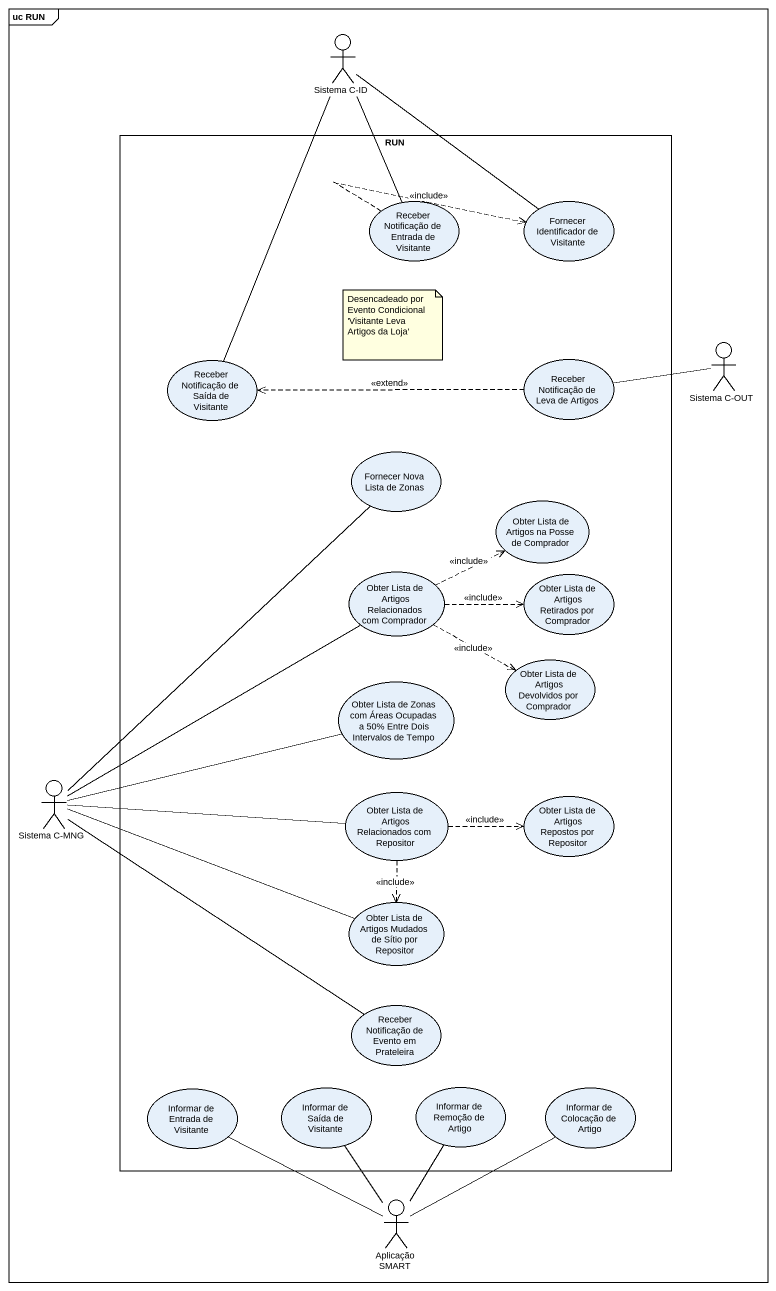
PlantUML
@startuml
mainframe uc RUN
actor "Sistema C-ID" as Sistema_C_ID
rectangle RUN {
  usecase "Receber Notificação de Entrada de Visitante" as Receber_Notificação_de
  usecase "Fornecer Identificador de Visitante" as Fornecer_Identificador_de
  usecase "Receber Notificação de Saída de Visitante" as Receber_Notificação_de_2
  usecase "Receber Notificação de Leva de Artigos" as Receber_Notificação_de_Leva
  usecase "Fornecer Nova Lista de Zonas" as Fornecer_Nova_Lista_de_Zonas
  usecase "Obter Lista de Artigos na Posse de Comprador" as Obter_Lista_de_Artigos_na
  usecase "Obter Lista de Artigos Relacionados com Comprador" as Obter_Lista_de_Artigos
  usecase "Obter Lista de Artigos Retirados por Comprador" as Obter_Lista_de_Artigos_2
  usecase "Obter Lista de Artigos Devolvidos por Comprador" as Obter_Lista_de_Artigos_3
  usecase "Obter Lista de Zonas com Áreas Ocupadas a 50% Entre Dois Intervalos de Tempo" as Obter_Lista_de_Zonas_com
  usecase "Obter Lista de Artigos Relacionados com Repositor" as Obter_Lista_de_Artigos_4
  usecase "Obter Lista de Artigos Repostos por Repositor" as Obter_Lista_de_Artigos_5
  usecase "Obter Lista de Artigos Mudados de Sítio por Repositor" as Obter_Lista_de_Artigos_6
  usecase "Receber Notificação de Evento em Prateleira" as Receber_Notificação_de_3
  usecase "Informar de Entrada de Visitante" as Informar_de_Entrada_de
  usecase "Informar de Saída de Visitante" as Informar_de_Saída_de
  usecase "Informar de Remoção de Artigo" as Informar_de_Remoção_de
  usecase "Informar de Colocação de Artigo" as Informar_de_Colocação_de
}
actor "Sistema C-OUT" as Sistema_C_OUT
actor "Sistema C-MNG" as Sistema_C_MNG
actor "Aplicação SMART" as Aplicação_SMART
Sistema_C_ID -- Receber_Notificação_de
Receber_Notificação_de .right.> Fornecer_Identificador_de : <<include>>
Fornecer_Identificador_de -up- Sistema_C_ID
Receber_Notificação_de_2 -up- Sistema_C_ID
Receber_Notificação_de_Leva -right- Sistema_C_OUT
Receber_Notificação_de_Leva .left.> Receber_Notificação_de_2 : <<extend>>
Fornecer_Nova_Lista_de_Zonas -- Sistema_C_MNG
Obter_Lista_de_Artigos .right.> Obter_Lista_de_Artigos_na : <<include>>
Obter_Lista_de_Artigos .right.> Obter_Lista_de_Artigos_2 : <<include>>
Obter_Lista_de_Artigos .right.> Obter_Lista_de_Artigos_3 : <<include>>
Sistema_C_MNG -up- Obter_Lista_de_Artigos
Sistema_C_MNG -right- Obter_Lista_de_Zonas_com
Sistema_C_MNG -right- Obter_Lista_de_Artigos_4
Sistema_C_MNG -right- Obter_Lista_de_Artigos_6
Sistema_C_MNG -- Receber_Notificação_de_3
Obter_Lista_de_Artigos_4 .right.> Obter_Lista_de_Artigos_5 : <<include>>
Obter_Lista_de_Artigos_4 ..> Obter_Lista_de_Artigos_6 : <<include>>
Aplicação_SMART -left- Informar_de_Entrada_de
Aplicação_SMART -up- Informar_de_Saída_de
Aplicação_SMART -up- Informar_de_Remoção_de
Aplicação_SMART -up- Informar_de_Colocação_de
note as N1
  Desencadeado por Evento Condicional 'Visitante Leva Artigos da Loja'
end note
@enduml
